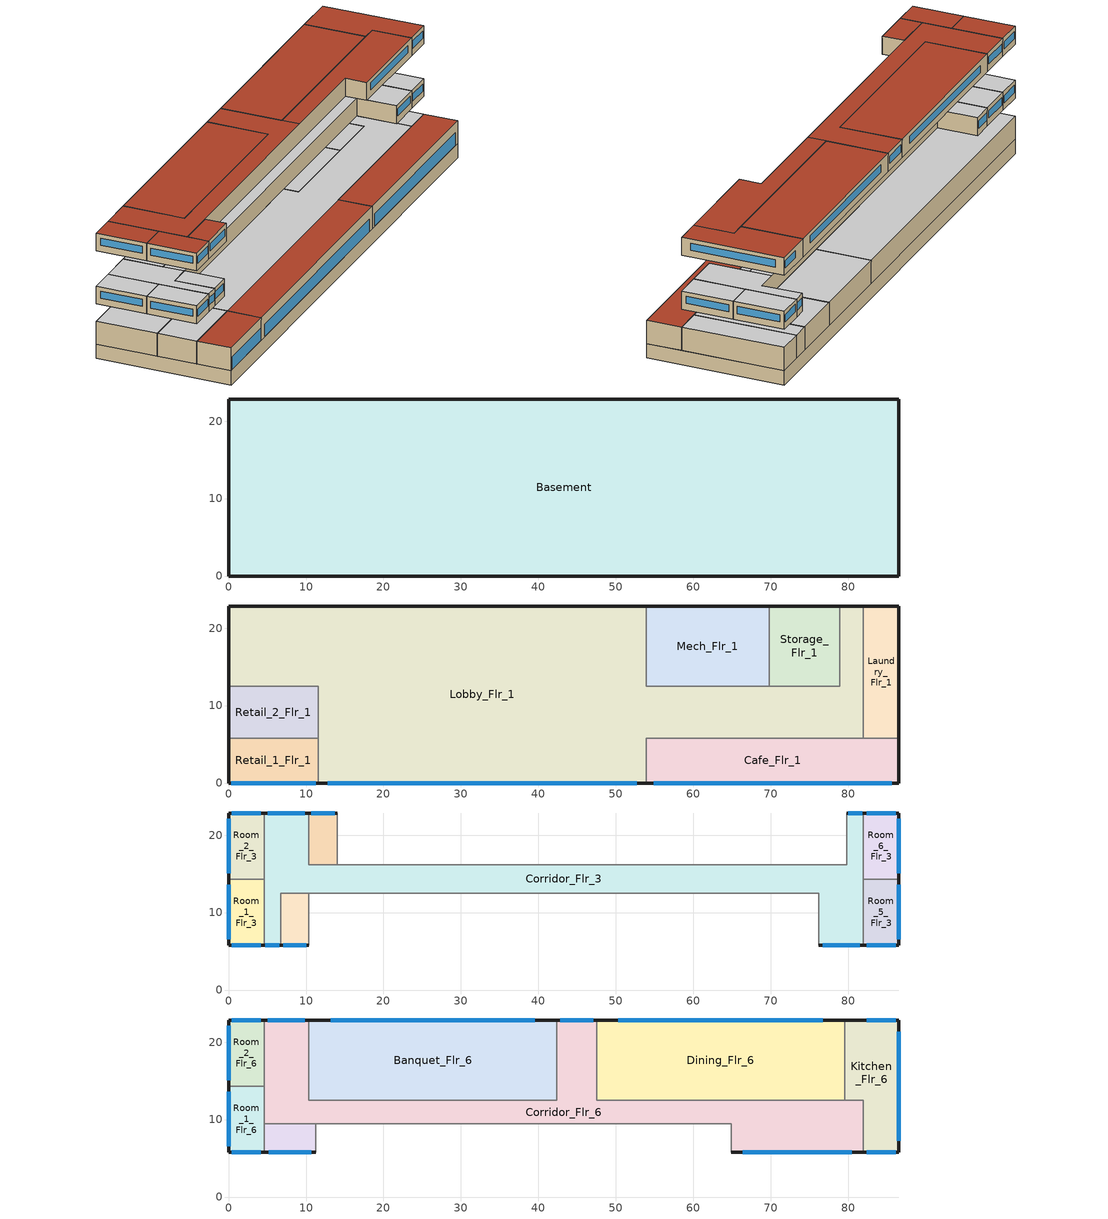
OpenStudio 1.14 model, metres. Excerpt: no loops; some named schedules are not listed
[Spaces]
Basement
 floor ground (Basement Floor construction): 86.56,22.86 86.56,0 0,0 0,22.86 z-2.44
 wall ground (Basement Wall construction): 0,22.86 0,0 86.56,0 86.56,22.86 0,22.86 z-2.44:0
Lobby_Flr_1
 floor to Basement: 53.95,22.86 53.95,0 11.58,0 11.58,12.5 0,12.5 0,22.86 z0; 81.99,22.86 81.99,5.79 53.95,5.79 53.95,12.5 78.94,12.5 78.94,22.86 z0
 wall outside: 53.95,22.86 0,22.86 0,12.5 / 11.58,0 53.95,0 / 81.99,22.86 78.94,22.86 z0:3.96
 wall to Retail_1_Flr_1: 11.58,5.79 11.58,0 z0:3.96
 wall to Laundry_Flr_1: 81.99,5.79 81.99,22.86 z0:3.96
 wall to Storage_Flr_1: 78.94,22.86 78.94,12.5 69.8,12.5 z0:3.96
 wall to Cafe_Flr_1: 53.95,0 53.95,5.79 81.99,5.79 z0:3.96
 wall to Retail_2_Flr_1: 0,12.5 11.58,12.5 11.58,5.79 z0:3.96
 wall to Mech_Flr_1: 69.8,12.5 53.95,12.5 53.95,22.86 z0:3.96
 window: 12.79,0 52.74,0 z0.15:2.29
 ceiling adiabatic (Floor Adiabatic construction): 81.99,5.79 81.99,22.86 78.94,22.86 78.94,12.5 53.95,12.5 53.95,22.86 0,22.86 0,12.5 11.58,12.5 11.58,5.79 z3.96
 roof outside: 53.95,0 53.95,5.79 11.58,5.79 11.58,0 z3.96
Retail_1_Flr_1
 floor to Basement: 11.58,5.79 11.58,0 0,0 0,5.79 z0
 wall outside: 0,5.79 0,0 11.58,0 z0:3.96
 wall to Retail_2_Flr_1: 11.58,5.79 0,5.79 z0:3.96
 window: 0.33,0 11.25,0 z0.15:2.29
 roof outside: 11.58,0 11.58,5.79 0,5.79 0,0 z3.96
Retail_2_Flr_1
 floor to Basement: 11.58,12.5 11.58,5.79 0,5.79 0,12.5 z0
 wall outside: 0,12.5 0,5.79 z0:3.96
 ceiling adiabatic (Floor Adiabatic construction): 11.58,5.79 11.58,12.5 0,12.5 0,5.79 z3.96
Laundry_Flr_1
 floor to Basement: 86.56,22.86 86.56,5.79 81.99,5.79 81.99,22.86 z0
 wall outside: 86.56,5.79 86.56,22.86 81.99,22.86 z0:3.96
 wall to Cafe_Flr_1: 81.99,5.79 86.56,5.79 z0:3.96
 ceiling adiabatic (Floor Adiabatic construction): 86.56,5.79 86.56,22.86 81.99,22.86 81.99,5.79 z3.96
Storage_Flr_1
 floor to Basement: 78.94,22.86 78.94,12.5 69.8,12.5 69.8,22.86 z0
 wall outside: 78.94,22.86 69.8,22.86 z0:3.96
 wall to Mech_Flr_1: 69.8,22.86 69.8,12.5 z0:3.96
 ceiling adiabatic (Floor Adiabatic construction): 78.94,12.5 78.94,22.86 69.8,22.86 69.8,12.5 z3.96
Mech_Flr_1
 floor to Basement: 69.8,22.86 69.8,12.5 53.95,12.5 53.95,22.86 z0
 wall outside: 69.8,22.86 53.95,22.86 z0:3.96
 ceiling adiabatic (Floor Adiabatic construction): 69.8,12.5 69.8,22.86 53.95,22.86 53.95,12.5 z3.96
Cafe_Flr_1
 floor to Basement: 86.56,5.79 86.56,0 53.95,0 53.95,5.79 z0
 wall outside: 53.95,0 86.56,0 86.56,5.79 z0:3.96
 window: 54.88,0 85.63,0 z0.15:2.29
 roof outside: 86.56,0 86.56,5.79 53.95,5.79 53.95,0 z3.96
Room_6_Flr_3
 floor adiabatic (Floor Adiabatic construction): 86.56,22.86 86.56,14.33 81.99,14.33 81.99,22.86 z7.01
 wall outside: 86.56,14.33 86.56,22.86 81.99,22.86 z7.01:10.06
 wall to Corridor_Flr_3: 81.99,22.86 81.99,14.33 z7.01:10.06
 wall to Room_5_Flr_3: 81.99,14.33 86.56,14.33 z7.01:10.06
 window: 86.16,22.86 82.39,22.86 / 86.56,15.07 86.56,22.11 z8.11:9.33
 ceiling adiabatic (Floor Adiabatic construction): 86.56,14.33 86.56,22.86 81.99,22.86 81.99,14.33 z10.06
Room_1_Flr_3
 floor adiabatic (Floor Adiabatic construction): 4.57,14.33 4.57,5.79 0,5.79 0,14.33 z7.01
 wall outside: 0,14.33 0,5.79 4.57,5.79 z7.01:10.06
 wall to Corridor_Flr_3: 4.57,5.79 4.57,14.33 z7.01:10.06
 wall to Room_2_Flr_3: 4.57,14.33 0,14.33 z7.01:10.06
 window: 0,13.58 0,6.54 / 0.4,5.79 4.17,5.79 z8.11:9.33
 ceiling adiabatic (Floor Adiabatic construction): 4.57,5.79 4.57,14.33 0,14.33 0,5.79 z10.06
Corridor_Flr_3
 floor adiabatic (Floor Adiabatic construction): 76.2,16.15 76.2,12.5 10.36,12.5 10.36,16.15 z7.01; 81.99,22.86 81.99,5.79 76.2,5.79 76.2,16.15 79.86,16.15 79.86,22.86 z7.01; 10.36,22.86 10.36,12.5 6.71,12.5 6.71,5.79 4.57,5.79 4.57,22.86 z7.01
 wall outside: 81.99,22.86 79.86,22.86 / 4.57,5.79 6.71,5.79 / 10.36,22.86 4.57,22.86 / 76.2,5.79 81.99,5.79 z7.01:10.06
 wall adiabatic (Wall Adiabatic construction): 79.86,22.86 79.86,16.15 10.36,16.15 10.36,22.86 / 6.71,5.79 6.71,12.5 76.2,12.5 76.2,5.79 z7.01:10.06
 wall to Room_2_Flr_3: 4.57,22.86 4.57,14.33 z7.01:10.06
 wall to Room_5_Flr_3: 81.99,5.79 81.99,14.33 z7.01:10.06
 window: 81.81,22.86 80.04,22.86 / 9.86,22.86 5.08,22.86 / 76.71,5.79 81.48,5.79 / 4.76,5.79 6.52,5.79 z8.11:9.33
 ceiling adiabatic (Floor Adiabatic construction): 81.99,5.79 81.99,22.86 79.86,22.86 79.86,16.15 76.2,16.15 76.2,5.79 z10.06; 6.71,5.79 6.71,12.5 10.36,12.5 10.36,22.86 4.57,22.86 4.57,5.79 z10.06; 76.2,12.5 76.2,16.15 10.36,16.15 10.36,12.5 z10.06
Room_2_Flr_3
 floor adiabatic (Floor Adiabatic construction): 4.57,22.86 4.57,14.33 0,14.33 0,22.86 z7.01
 wall outside: 4.57,22.86 0,22.86 0,14.33 z7.01:10.06
 window: 0,22.11 0,15.07 / 4.17,22.86 0.4,22.86 z8.11:9.33
 ceiling adiabatic (Floor Adiabatic construction): 4.57,14.33 4.57,22.86 0,22.86 0,14.33 z10.06
Room_4_Mult19_Flr_3
 floor adiabatic (Floor Adiabatic construction): 14.02,22.86 14.02,16.15 10.36,16.15 10.36,22.86 z7.01
 wall outside: 14.02,22.86 10.36,22.86 z7.01:10.06
 wall adiabatic (Wall Adiabatic construction): 10.36,22.86 10.36,16.15 14.02,16.15 14.02,22.86 z7.01:10.06
 window: 13.7,22.86 10.68,22.86 z8.11:9.33
 ceiling adiabatic (Floor Adiabatic construction): 14.02,16.15 14.02,22.86 10.36,22.86 10.36,16.15 z10.06
Room_5_Flr_3
 floor adiabatic (Floor Adiabatic construction): 86.56,14.33 86.56,5.79 81.99,5.79 81.99,14.33 z7.01
 wall outside: 81.99,5.79 86.56,5.79 86.56,14.33 z7.01:10.06
 window: 86.56,6.54 86.56,13.58 / 82.39,5.79 86.16,5.79 z8.11:9.33
 ceiling adiabatic (Floor Adiabatic construction): 86.56,5.79 86.56,14.33 81.99,14.33 81.99,5.79 z10.06
Room_3_Mult19_Flr_3
 floor adiabatic (Floor Adiabatic construction): 10.36,12.5 10.36,5.79 6.71,5.79 6.71,12.5 z7.01
 wall outside: 6.71,5.79 10.36,5.79 z7.01:10.06
 wall adiabatic (Wall Adiabatic construction): 10.36,5.79 10.36,12.5 6.71,12.5 6.71,5.79 z7.01:10.06
 window: 7.03,5.79 10.04,5.79 z8.11:9.33
 ceiling adiabatic (Floor Adiabatic construction): 10.36,5.79 10.36,12.5 6.71,12.5 6.71,5.79 z10.06
Room_2_Flr_6
 floor adiabatic (Floor Adiabatic construction): 4.57,22.86 4.57,14.33 0,14.33 0,22.86 z16.15
 wall outside: 4.57,22.86 0,22.86 0,14.33 z16.15:19.2
 wall to Room_1_Flr_6: 0,14.33 4.57,14.33 z16.15:19.2
 wall adiabatic (Wall Adiabatic construction): 4.57,14.33 4.57,22.86 z16.15:19.2
 window: 0,22.11 0,15.07 / 4.17,22.86 0.4,22.86 z17.26:18.48
 roof outside: 4.57,14.33 4.57,22.86 0,22.86 0,14.33 z19.2
Banquet_Flr_6
 floor adiabatic (Floor Adiabatic construction): 42.37,22.86 42.37,12.5 10.36,12.5 10.36,22.86 z16.15
 wall outside: 42.37,22.86 10.36,22.86 z16.15:19.2
 wall to Corridor_Flr_6: 10.36,22.86 10.36,12.5 42.37,12.5 42.37,22.86 z16.15:19.2
 window: 39.57,22.86 13.16,22.86 z17.26:18.48
 roof outside: 42.37,12.5 42.37,22.86 10.36,22.86 10.36,12.5 z19.2
Corridor_Flr_6
 floor adiabatic (Floor Adiabatic construction): 47.55,22.86 47.55,12.5 81.99,12.5 81.99,5.79 64.92,5.79 64.92,9.45 4.57,9.45 4.57,22.86 10.36,22.86 10.36,12.5 42.37,12.5 42.37,22.86 z16.15
 wall outside: 64.92,5.79 81.99,5.79 / 47.55,22.86 42.37,22.86 / 10.36,22.86 4.57,22.86 z16.15:19.2
 wall adiabatic (Wall Adiabatic construction): 4.57,22.86 4.57,9.45 64.92,9.45 64.92,5.79 / 81.99,12.5 47.55,12.5 z16.15:19.2
 wall to Kitchen_Flr_6: 81.99,5.79 81.99,12.5 z16.15:19.2
 wall to Dining_Flr_6: 47.55,12.5 47.55,22.86 z16.15:19.2
 window: 66.42,5.79 80.5,5.79 / 47.09,22.86 42.82,22.86 / 9.86,22.86 5.08,22.86 z17.26:18.48
 roof outside: 81.99,5.79 81.99,12.5 47.55,12.5 47.55,9.45 64.92,9.45 64.92,5.79 z19.2; 47.55,9.45 47.55,22.86 42.37,22.86 42.37,12.5 10.36,12.5 10.36,22.86 4.57,22.86 4.57,9.45 z19.2
Room_3_Mult9_Flr_6
 floor adiabatic (Floor Adiabatic construction): 11.28,9.45 11.28,5.79 4.57,5.79 4.57,9.45 z16.15
 wall outside: 4.57,5.79 11.28,5.79 z16.15:19.2
 wall adiabatic (Wall Adiabatic construction): 11.28,5.79 11.28,9.45 4.57,9.45 4.57,5.79 z16.15:19.2
 window: 5.16,5.79 10.69,5.79 z17.26:18.48
 roof outside: 11.28,5.79 11.28,9.45 4.57,9.45 4.57,5.79 z19.2
Dining_Flr_6
 floor adiabatic (Floor Adiabatic construction): 79.55,22.86 79.55,12.5 47.55,12.5 47.55,22.86 z16.15
 wall outside: 79.55,22.86 47.55,22.86 z16.15:19.2
 wall adiabatic (Wall Adiabatic construction): 47.55,12.5 79.55,12.5 z16.15:19.2
 wall to Kitchen_Flr_6: 79.55,12.5 79.55,22.86 z16.15:19.2
 window: 76.75,22.86 50.35,22.86 z17.26:18.48
 roof outside: 79.55,12.5 79.55,22.86 47.55,22.86 47.55,12.5 z19.2
Room_1_Flr_6
 floor adiabatic (Floor Adiabatic construction): 4.57,14.33 4.57,5.79 0,5.79 0,14.33 z16.15
 wall outside: 0,14.33 0,5.79 4.57,5.79 z16.15:19.2
 wall adiabatic (Wall Adiabatic construction): 4.57,5.79 4.57,14.33 z16.15:19.2
 window: 0,13.58 0,6.54 / 0.4,5.79 4.17,5.79 z17.26:18.48
 roof outside: 4.57,5.79 4.57,14.33 0,14.33 0,5.79 z19.2
Kitchen_Flr_6
 floor adiabatic (Floor Adiabatic construction): 86.56,22.86 86.56,5.79 81.99,5.79 81.99,12.5 79.55,12.5 79.55,22.86 z16.15
 wall outside: 81.99,5.79 86.56,5.79 86.56,22.86 79.55,22.86 z16.15:19.2
 wall adiabatic (Wall Adiabatic construction): 79.55,12.5 81.99,12.5 z16.15:19.2
 window: 86.56,7.29 86.56,21.37 / 82.39,5.79 86.16,5.79 / 86.16,22.86 82.39,22.86 z17.26:18.48
 roof outside: 86.56,5.79 86.56,22.86 79.55,22.86 79.55,12.5 81.99,12.5 81.99,5.79 z19.2
[Site]
Phoenix Sky Harbor Intl Ap_AZ_USA: Latitude {deg}=33.45; Longitude {deg}=-111.98; Time Zone {hr}=-7; Elevation {m}=337; Terrain=City
[Building]
90.1-2013-LargeHotel-ASHRAE 169-2B created: 2018-06-08 16:36:42 -0700: North Axis {deg}=0; Default Construction Set=90.1-2013 - LrgHotel - ASHRAE 169-2B; Standards Building Type=LargeHotel
[Site:GroundTemperature:BuildingSurface]
20.87, 20.86, 20.9, 20.95, 21, 23.27, 23.61, 23.68, 23.69, 21.39, 21.08, 20.94
[Site:WaterMainsTemperature]
Calculation Method=Correlation; Annual Average Outdoor Air Temperature {C}=23.775; Maximum Difference In Monthly Average Outdoor Air Temperatures {deltaC}=23.9
[SizingPeriod:DesignDay] Barometric Pressure {Pa}=97342; Sky Clearness=0; Rain Indicator=0; Snow Indicator=0; Day of Month=21; Daylight Saving Time Indicator=0; Humidity Indicating Type=Wetbulb; Dry-Bulb Temperature Range Modifier Type=DefaultMultipliers
Name | Maximum Dry-Bulb Temperature {C} | Daily Dry-Bulb Temperature Range {deltaC} | Humidity Indicating Conditions at Maximum Dry-Bulb | Wind Speed {m/s} | Wind Direction {deg} | Month | Day Type | Solar Model Indicator | ASHRAE Taub | ASHRAE Taud
Phoenix Sky Harbor Intl Ap Ann Htg 99.6% Condns DB | 3.7 | 0 | 3.7 | 1.7 | 100 | 12 | WinterDesignDay | ASHRAEClearSky
Phoenix Sky Harbor Intl Ap Ann Clg .4% Condns DB=>MWB | 43.4 | 12 | 21.1 | 4.1 | 260 | 7 | SummerDesignDay | ASHRAETau | 0.588 | 1.653
[ClimateZones]
Climate Zone Value 1=2B
[Material:NoMass] Thermal Absorptance=0.9; Solar Absorptance=0.7
Name | Roughness | Thermal Resistance {m2-K/W} | Visible Absorptance
CP02 CARPET PAD | VeryRough | 0.21648 | 0.8
Nonres_Floor_Insulation | MediumSmooth | 2.88292 | 0.7
Typical Insulation R-6.78 | Smooth | 1.19347 | 0.7
Typical Carpet Pad | Smooth | 0.21648 | 0.8
Typical Insulation R-4.23 | Smooth | 0.745657 | 0.7
Typical Insulation R-24.52; Typical Insulation R-24.52 1 | Smooth | 4.31889 | 0.7
Typical Insulation R-0.58; Typical Insulation R-0.58 1 | Smooth | 0.101875 | 0.7
Typical Insulation R-1.15; Typical Insulation R-1.15 1 | Smooth | 0.202527 | 0.7
Typical Insulation R-8.93 | Smooth | 1.57183 | 0.7
Typical Insulation R-5.74 | Smooth | 1.01115 | 0.7
[Material]
Name | Roughness | Thickness {m} | Conductivity {W/m-K} | Density {kg/m3} | Specific Heat {J/kg-K} | Thermal Absorptance | Solar Absorptance | Visible Absorptance
100mm Normalweight concrete floor | MediumSmooth | 0.1016 | 2.31 | 2322 | 832
G01 13mm gypsum board | Smooth | 0.0127 | 0.16 | 800 | 1090 | 0.9 | 0.7 | 0.5
M10 200mm concrete block basement wall | MediumRough | 0.2032 | 1.326 | 1842 | 912
4 in. Normalweight Concrete Floor | MediumRough | 0.1016 | 2.31 | 2322 | 832 | 0.9 | 0.7 | 0.7
1IN Stucco | Smooth | 0.0253 | 0.6918 | 1858 | 837 | 0.9 | 0.7 | 0.92
8IN CONCRETE HW RefBldg | Rough | 0.2032 | 1.311 | 2240 | 836.8 | 0.9 | 0.7 | 0.7
1/2IN Gypsum | Smooth | 0.0127 | 0.16 | 784.9 | 830 | 0.9 | 0.4 | 0.4
Roof Membrane - Highly Reflective | VeryRough | 0.0095 | 0.16 | 1121.29 | 1460 | 0.75 | 0.45 | 0.7
Metal Roof Surface; F08 Metal surface | Smooth | 0.0008 | 45.28 | 7824 | 500 | 0.9 | 0.7 | 0.7
8 in. Normalweight Concrete Floor | MediumRough | 0.2032 | 2.31 | 2322 | 832 | 0.9 | 0.7 | 0.7
8 in. Concrete Block Basement Wall | MediumRough | 0.2032 | 1.326 | 1842 | 912 | 0.9 | 0.7 | 0.7
G05 25mm wood | MediumSmooth | 0.0254 | 0.15 | 608 | 1630 | 0.9 | 0.5 | 0.5
Std Wood 6inch | MediumSmooth | 0.15 | 0.12 | 540 | 1210 | 0.9 | 0.7 | 0.7
[Construction]
Floor Adiabatic construction; LargeHotel Interior Ceiling: CP02 CARPET PAD, 100mm Normalweight concrete floor, Nonres_Floor_Insulation
Wall Adiabatic construction; LargeHotel Interior Wall: G01 13mm gypsum board, G01 13mm gypsum board
Basement Wall construction: M10 200mm concrete block basement wall
Basement Floor construction: M10 200mm concrete block basement wall, CP02 CARPET PAD
Typical Insulated Exterior Mass Floor R-9.35: Typical Insulation R-6.78, 4 in. Normalweight Concrete Floor, Typical Carpet Pad
Typical Insulated Exterior Mass Wall R-6.62: 1IN Stucco, 8IN CONCRETE HW RefBldg, Typical Insulation R-4.23, 1/2IN Gypsum
Typical IEAD Roof - Highly Reflective R-25.64: Roof Membrane - Highly Reflective, Typical Insulation R-24.52, Metal Roof Surface
LargeHotel Interior Floor: Nonres_Floor_Insulation, 100mm Normalweight concrete floor, CP02 CARPET PAD
Typical Insulated Carpeted 8in Slab Floor: 8 in. Normalweight Concrete Floor, Typical Carpet Pad
Typical Insulated Basement Mass Wall: 8 in. Concrete Block Basement Wall
U 0.60 SHGC 0.25 Dbl 2.5mm air: Glass_2175_LayerAvg, Gap_1_W_0_0025, Glass_2022F_LayerAvg
Typical Insulated Metal Door R-1.43: F08 Metal surface, Typical Insulation R-0.58
Typical Overhead Door R-2.0: Typical Insulation R-1.15
Window_U_0.65_SHGC_0.35_Skylight_Frame_Width_2.339_in: Glass_2052_LayerAvg, Gap_1_W_0_0024, Glass_2027F_LayerAvg
Typical Interior Window: Clear 3mm
Typical Interior Door; Typical Interior Partition: G05 25mm wood
Typical Insulated Exterior Mass Floor R-11.49: Typical Insulation R-8.93, 4 in. Normalweight Concrete Floor, Typical Carpet Pad
Typical Insulated Exterior Mass Wall R-8.13: 1IN Stucco, 8IN CONCRETE HW RefBldg, Typical Insulation R-5.74, 1/2IN Gypsum
Typical IEAD Roof - Highly Reflective R-25.64 1: Roof Membrane - Highly Reflective, Typical Insulation R-24.52 1, Metal Roof Surface
Typical Insulated Metal Door R-1.43 1: F08 Metal surface, Typical Insulation R-0.58 1
Typical Overhead Door R-2.0 1: Typical Insulation R-1.15 1
InteriorFurnishings: Std Wood 6inch
[DefaultConstructionSet] Interior Partition Construction=Typical Interior Partition
Name | Default Exterior Surface Constructions | Default Interior Surface Constructions | Default Ground Contact Surface Constructions | Default Exterior SubSurface Constructions | Default Interior SubSurface Constructions
90.1-2013 - LrgHotel - ASHRAE 169-2B | Default Surface Constructions 1 | Default Surface Constructions 2 | Default Surface Constructions 3 | Default Sub Surface Constructions 1 | Default Sub Surface Constructions 2
90.1-2013 - LrgHotel - GuestRoom - ASHRAE 169-2B | Default Surface Constructions 4 | Default Surface Constructions 5 | Default Surface Constructions 6 | Default Sub Surface Constructions 3 | Default Sub Surface Constructions 4
[DefaultSurfaceConstructions]
Name | Floor Construction | Wall Construction | Roof Ceiling Construction
Default Surface Constructions 1 | Typical Insulated Exterior Mass Floor R-9.35 | Typical Insulated Exterior Mass Wall R-6.62 | Typical IEAD Roof - Highly Reflective R-25.64
Default Surface Constructions 2; Default Surface Constructions 5 | LargeHotel Interior Floor | LargeHotel Interior Wall | LargeHotel Interior Ceiling
Default Surface Constructions 3; Default Surface Constructions 6 | Typical Insulated Carpeted 8in Slab Floor | Typical Insulated Basement Mass Wall
Default Surface Constructions 4 | Typical Insulated Exterior Mass Floor R-11.49 | Typical Insulated Exterior Mass Wall R-8.13 | Typical IEAD Roof - Highly Reflective R-25.64 1
[DefaultSubSurfaceConstructions]
Name | Fixed Window Construction | Operable Window Construction | Door Construction | Overhead Door Construction | Skylight Construction | Tubular Daylight Dome Construction | Tubular Daylight Diffuser Construction
Default Sub Surface Constructions 1 | U 0.60 SHGC 0.25 Dbl 2.5mm air | U 0.60 SHGC 0.25 Dbl 2.5mm air | Typical Insulated Metal Door R-1.43 | Typical Overhead Door R-2.0 | Window_U_0.65_SHGC_0.35_Skylight_Frame_Width_2.339_in | Typical Interior Window | Typical Interior Window
Default Sub Surface Constructions 2; Default Sub Surface Constructions 4 | Typical Interior Window | Typical Interior Window | Typical Interior Door
Default Sub Surface Constructions 3 | U 0.60 SHGC 0.25 Dbl 2.5mm air | U 0.60 SHGC 0.25 Dbl 2.5mm air | Typical Insulated Metal Door R-1.43 1 | Typical Overhead Door R-2.0 1 | Window_U_0.65_SHGC_0.35_Skylight_Frame_Width_2.339_in | Typical Interior Window | Typical Interior Window
[WindowMaterial:Glazing] Optical Data Type=SpectralAverage; Infrared Transmittance at Normal Incidence=0; Back Side Infrared Hemispherical Emissivity=0.84; Dirt Correction Factor for Solar and Visible Transmittance=1; Solar Diffusing=No
Name | Thickness {m} | Solar Transmittance at Normal Incidence | Front Side Solar Reflectance at Normal Incidence | Back Side Solar Reflectance at Normal Incidence | Visible Transmittance at Normal Incidence | Front Side Visible Reflectance at Normal Incidence | Back Side Visible Reflectance at Normal Incidence | Front Side Infrared Hemispherical Emissivity | Conductivity {W/m-K}
Glass_2175_LayerAvg | 0.0086 | 0.167758 | 0.217606 | 0.437978 | 0.416044 | 0.078729 | 0.10654 | 0.84 | 1
Glass_2022F_LayerAvg | 0.0039 | 0.355897 | 0.394095 | 0.265645 | 0.677694 | 0.042734 | 0.05547 | 0.046 | 1
Glass_2052_LayerAvg | 0.00837 | 0.507767 | 0.054228 | 0.0544931 | 0.586833 | 0.05805 | 0.058397 | 0.84 | 1
Glass_2027F_LayerAvg | 0.004 | 0.369744 | 0.470069 | 0.340935 | 0.765222 | 0.0546 | 0.073741 | 0.03675 | 1
Clear 3mm | 0.003 | 0.837 | 0.075 | 0.075 | 0.898 | 0.081 | 0.081 | 0.84 | 0.9
[WindowMaterial:Gas] Gas Type=Air
Name | Thickness {m}
Gap_1_W_0_0025 | 0.0025
Gap_1_W_0_0024 | 0.0024
[Space] Part of Total Floor Area=Yes
Name | Space Type | Building Story | Thermal Zone
Room_2_Flr_6 | LargeHotel GuestRoom3 | Building Story 4 | Room_2_Flr_6 ZN
Corridor_Flr_3 | LargeHotel Corridor2 | Building Story 3 | Corridor_Flr_3 ZN
Banquet_Flr_6 | LargeHotel Banquet | Building Story 4 | Banquet_Flr_6 ZN
Laundry_Flr_1 | LargeHotel Laundry | Building Story 2 | Laundry_Flr_1 ZN
Lobby_Flr_1 | LargeHotel Lobby | Building Story 2 | Lobby_Flr_1 ZN
Kitchen_Flr_6 | LargeHotel Kitchen | Building Story 4 | Kitchen_Flr_6 ZN
Retail_1_Flr_1 | LargeHotel Retail | Building Story 2 | Retail_1_Flr_1 ZN
Room_1_Flr_3 | LargeHotel GuestRoom | Building Story 3 | Room_1_Flr_3 ZN
Basement | LargeHotel Basement | Building Story 1 | Basement ZN
Corridor_Flr_6 | LargeHotel Corridor | Building Story 4 | Corridor_Flr_6 ZN
Room_6_Flr_3 | LargeHotel GuestRoom | Building Story 3 | Room_6_Flr_3 ZN
Room_5_Flr_3 | LargeHotel GuestRoom | Building Story 3 | Room_5_Flr_3 ZN
Room_4_Mult19_Flr_3 | LargeHotel GuestRoom2 | Building Story 3 | Room_4_Mult19_Flr_3 ZN
Room_3_Mult9_Flr_6 | LargeHotel GuestRoom4 | Building Story 4 | Room_3_Mult9_Flr_6 ZN
Dining_Flr_6 | LargeHotel Banquet | Building Story 4 | Dining_Flr_6 ZN
Cafe_Flr_1 | LargeHotel Cafe | Building Story 2 | Cafe_Flr_1 ZN
Mech_Flr_1 | LargeHotel Mechanical | Building Story 2 | Mech_Flr_1 ZN
Retail_2_Flr_1 | LargeHotel Retail2 | Building Story 2 | Retail_2_Flr_1 ZN
Storage_Flr_1 | LargeHotel Storage | Building Story 2 | Storage_Flr_1 ZN
Room_1_Flr_6 | LargeHotel GuestRoom3 | Building Story 4 | Room_1_Flr_6 ZN
Room_2_Flr_3 | LargeHotel GuestRoom | Building Story 3 | Room_2_Flr_3 ZN
Room_3_Mult19_Flr_3 | LargeHotel GuestRoom2 | Building Story 3 | Room_3_Mult19_Flr_3 ZN
[SpaceType] Standards Building Type=LargeHotel
Name | Default Schedule Set | Design Specification Outdoor Air Object | Standards Space Type | Default Construction Set
LargeHotel Banquet | LargeHotel Banquet Schedule Set | LargeHotel Banquet Ventilation | Banquet
LargeHotel Basement | LargeHotel Basement Schedule Set | LargeHotel Basement Ventilation | Basement
LargeHotel Cafe | LargeHotel Cafe Schedule Set | LargeHotel Cafe Ventilation | Cafe
LargeHotel Corridor | LargeHotel Corridor Schedule Set | LargeHotel Corridor Ventilation | Corridor
LargeHotel Corridor2 | LargeHotel Corridor2 Schedule Set | LargeHotel Corridor2 Ventilation | Corridor2
LargeHotel GuestRoom | LargeHotel GuestRoom Schedule Set | LargeHotel GuestRoom Ventilation | GuestRoom | 90.1-2013 - LrgHotel - GuestRoom - ASHRAE 169-2B
LargeHotel GuestRoom2 | LargeHotel GuestRoom2 Schedule Set | LargeHotel GuestRoom2 Ventilation | GuestRoom2
LargeHotel GuestRoom3 | LargeHotel GuestRoom3 Schedule Set | LargeHotel GuestRoom3 Ventilation | GuestRoom3
LargeHotel GuestRoom4 | LargeHotel GuestRoom4 Schedule Set | LargeHotel GuestRoom4 Ventilation | GuestRoom4
LargeHotel Kitchen | LargeHotel Kitchen Schedule Set | LargeHotel Kitchen Ventilation | Kitchen
LargeHotel Laundry | LargeHotel Laundry Schedule Set | LargeHotel Laundry Ventilation | Laundry
LargeHotel Lobby | LargeHotel Lobby Schedule Set | LargeHotel Lobby Ventilation | Lobby
LargeHotel Mechanical | LargeHotel Mechanical Schedule Set | LargeHotel Mechanical Ventilation | Mechanical
LargeHotel Retail | LargeHotel Retail Schedule Set | LargeHotel Retail Ventilation | Retail
LargeHotel Retail2 | LargeHotel Retail2 Schedule Set | LargeHotel Retail2 Ventilation | Retail2
LargeHotel Storage | LargeHotel Storage Schedule Set | LargeHotel Storage Ventilation | Storage
[People:Definition] Number of People Calculation Method=People/Area; Fraction Radiant=0.3
Name | People per Space Floor Area {person/m2}
LargeHotel Banquet People Definition; LargeHotel Cafe People Definition | 0.753474
LargeHotel Basement People Definition | 0.0538196
LargeHotel GuestRoom People Definition; LargeHotel GuestRoom3 People Definition | 0.0384272
LargeHotel GuestRoom2 People Definition; LargeHotel GuestRoom4 People Definition | 0.061139
LargeHotel Kitchen People Definition | 0.215278
LargeHotel Laundry People Definition | 0.107639
LargeHotel Lobby People Definition | 0.322917
LargeHotel Retail People Definition; LargeHotel Retail2 People Definition | 0.161459
[People] Work Efficiency Schedule=Work Efficiency Schedule; Clothing Insulation Schedule=Clothing Schedule; Air Velocity Schedule=Air Velocity Schedule
Name | People Definition | Space or SpaceType
LargeHotel Banquet People | LargeHotel Banquet People Definition | LargeHotel Banquet
LargeHotel Basement People | LargeHotel Basement People Definition | LargeHotel Basement
LargeHotel Cafe People | LargeHotel Cafe People Definition | LargeHotel Cafe
LargeHotel GuestRoom People | LargeHotel GuestRoom People Definition | LargeHotel GuestRoom
LargeHotel GuestRoom2 People | LargeHotel GuestRoom2 People Definition | LargeHotel GuestRoom2
LargeHotel GuestRoom3 People | LargeHotel GuestRoom3 People Definition | LargeHotel GuestRoom3
LargeHotel GuestRoom4 People | LargeHotel GuestRoom4 People Definition | LargeHotel GuestRoom4
LargeHotel Kitchen People | LargeHotel Kitchen People Definition | LargeHotel Kitchen
LargeHotel Laundry People | LargeHotel Laundry People Definition | LargeHotel Laundry
LargeHotel Lobby People | LargeHotel Lobby People Definition | LargeHotel Lobby
LargeHotel Retail People | LargeHotel Retail People Definition | LargeHotel Retail
LargeHotel Retail2 People | LargeHotel Retail2 People Definition | LargeHotel Retail2
[Lights:Definition] Design Level Calculation Method=Watts/Area; Fraction Radiant=0.7; Fraction Visible=0.2
Name | Watts per Space Floor Area {W/m2}
LargeHotel Banquet Lights Definition; LargeHotel Cafe Lights Definition | 9.57988
LargeHotel Basement Lights Definition | 8.82641
LargeHotel Corridor Lights Definition; LargeHotel Corridor2 Lights Definition | 7.10418
LargeHotel GuestRoom Lights Definition; LargeHotel GuestRoom2 Lights Definition; LargeHotel GuestRoom3 Lights Definition; LargeHotel GuestRoom4 Lights Definition | 9.79516
LargeHotel Kitchen Lights Definition | 13.0243
LargeHotel Laundry Lights Definition | 6.45835
LargeHotel Lobby Lights Definition | 11.4097
LargeHotel Mechanical Lights Definition | 10.2257
LargeHotel Retail Lights Definition; LargeHotel Retail2 Lights Definition | 15.0695
LargeHotel Storage Lights Definition | 6.78126
[Lights] Fraction Replaceable=1
Name | Lights Definition | Space or SpaceType
LargeHotel Banquet Lights | LargeHotel Banquet Lights Definition | LargeHotel Banquet
LargeHotel Basement Lights | LargeHotel Basement Lights Definition | LargeHotel Basement
LargeHotel Cafe Lights | LargeHotel Cafe Lights Definition | LargeHotel Cafe
LargeHotel Corridor Lights | LargeHotel Corridor Lights Definition | LargeHotel Corridor
LargeHotel Corridor2 Lights | LargeHotel Corridor2 Lights Definition | LargeHotel Corridor2
LargeHotel GuestRoom Lights | LargeHotel GuestRoom Lights Definition | LargeHotel GuestRoom
LargeHotel GuestRoom2 Lights | LargeHotel GuestRoom2 Lights Definition | LargeHotel GuestRoom2
LargeHotel GuestRoom3 Lights | LargeHotel GuestRoom3 Lights Definition | LargeHotel GuestRoom3
LargeHotel GuestRoom4 Lights | LargeHotel GuestRoom4 Lights Definition | LargeHotel GuestRoom4
LargeHotel Kitchen Lights | LargeHotel Kitchen Lights Definition | LargeHotel Kitchen
LargeHotel Laundry Lights | LargeHotel Laundry Lights Definition | LargeHotel Laundry
LargeHotel Lobby Lights | LargeHotel Lobby Lights Definition | LargeHotel Lobby
LargeHotel Mechanical Lights | LargeHotel Mechanical Lights Definition | LargeHotel Mechanical
LargeHotel Retail Lights | LargeHotel Retail Lights Definition | LargeHotel Retail
LargeHotel Retail2 Lights | LargeHotel Retail2 Lights Definition | LargeHotel Retail2
LargeHotel Storage Lights | LargeHotel Storage Lights Definition | LargeHotel Storage
[ElectricEquipment:Definition]
Name | Design Level Calculation Method | Watts per Space Floor Area {W/m2} | Fraction Radiant | Fraction Latent | Fraction Lost | Design Level {W}
LargeHotel Banquet Elec Equip Definition | Watts/Area | 67.8234 | 0.5
LargeHotel Basement Elec Equip Definition; LargeHotel Cafe Elec Equip Definition; LargeHotel Mechanical Elec Equip Definition | Watts/Area | 5.38196 | 0.5
LargeHotel GuestRoom Elec Equip Definition; LargeHotel GuestRoom3 Elec Equip Definition | Watts/Area | 6.74897 | 0.5
LargeHotel GuestRoom2 Elec Equip Definition; LargeHotel GuestRoom4 Elec Equip Definition | Watts/Area | 10.5163 | 0.5
LargeHotel Kitchen Elec Equip Definition | Watts/Area | 508.057 | 0.5 | 0.2 | 0.1
LargeHotel Laundry Elec Equip Definition | Watts/Area | 61.6772 | 0.5
LargeHotel Lobby Elec Equip Definition | Watts/Area | 8.07293 | 0.5
LargeHotel Retail Elec Equip Definition; LargeHotel Retail2 Elec Equip Definition | Watts/Area | 10.7639 | 0.5
LargeHotel Storage Elec Equip Definition | Watts/Area | 2.69098 | 0.5
Kitchen Electric Equipment Definition1 | EquipmentLevel |  | 0.25 | 0 | 0 | 457.7
Kitchen Electric Equipment Definition2 | EquipmentLevel |  | 0.25 | 0 | 0 | 285
[ElectricEquipment]
Name | Electric Equipment Definition | Space or SpaceType | Schedule
LargeHotel Banquet Elec Equip | LargeHotel Banquet Elec Equip Definition | LargeHotel Banquet
LargeHotel Basement Elec Equip | LargeHotel Basement Elec Equip Definition | LargeHotel Basement
LargeHotel Cafe Elec Equip | LargeHotel Cafe Elec Equip Definition | LargeHotel Cafe
LargeHotel GuestRoom Elec Equip | LargeHotel GuestRoom Elec Equip Definition | LargeHotel GuestRoom
LargeHotel GuestRoom2 Elec Equip | LargeHotel GuestRoom2 Elec Equip Definition | LargeHotel GuestRoom2
LargeHotel GuestRoom3 Elec Equip | LargeHotel GuestRoom3 Elec Equip Definition | LargeHotel GuestRoom3
LargeHotel GuestRoom4 Elec Equip | LargeHotel GuestRoom4 Elec Equip Definition | LargeHotel GuestRoom4
LargeHotel Kitchen Elec Equip | LargeHotel Kitchen Elec Equip Definition | LargeHotel Kitchen
LargeHotel Laundry Elec Equip | LargeHotel Laundry Elec Equip Definition | LargeHotel Laundry
LargeHotel Lobby Elec Equip | LargeHotel Lobby Elec Equip Definition | LargeHotel Lobby
LargeHotel Mechanical Elec Equip | LargeHotel Mechanical Elec Equip Definition | LargeHotel Mechanical
LargeHotel Retail Elec Equip | LargeHotel Retail Elec Equip Definition | LargeHotel Retail
LargeHotel Retail2 Elec Equip | LargeHotel Retail2 Elec Equip Definition | LargeHotel Retail2
LargeHotel Storage Elec Equip | LargeHotel Storage Elec Equip Definition | LargeHotel Storage
Kitchen_Reach-in-Freezer | Kitchen Electric Equipment Definition1 | LargeHotel Kitchen | HotelLarge ALWAYS_ON
Kitchen_Reach-in-Refrigerator | Kitchen Electric Equipment Definition2 | LargeHotel Kitchen | HotelLarge ALWAYS_ON
[DesignSpecification:OutdoorAir] Outdoor Air Method=Sum; Outdoor Air Flow per Person {m3/s-person}=0; Outdoor Air Flow Rate {m3/s}=0; Outdoor Air Flow Air Changes per Hour {1/hr}=0
Name | Outdoor Air Flow per Floor Area {m3/s-m2}
LargeHotel Banquet Ventilation | 0.0020828
LargeHotel Basement Ventilation | 0.0004318
LargeHotel Cafe Ventilation | 0.0035814
LargeHotel Corridor Ventilation; LargeHotel Corridor2 Ventilation | 0.0003048
LargeHotel GuestRoom Ventilation; LargeHotel GuestRoom3 Ventilation | 0.000395478
LargeHotel GuestRoom2 Ventilation; LargeHotel GuestRoom4 Ventilation | 0.000449072
LargeHotel Kitchen Ventilation | 0.0016764
LargeHotel Laundry Ventilation | 0.0006858
LargeHotel Lobby Ventilation | 0.0014478
LargeHotel Mechanical Ventilation; LargeHotel Storage Ventilation | 0.0006096
LargeHotel Retail Ventilation; LargeHotel Retail2 Ventilation | 0.0011811
[DefaultScheduleSet] People Activity Level Schedule=HotelLarge ACTIVITY_SCH; Infiltration Schedule=HotelLarge INFIL_QUARTER_ON_SCH
Name | Number of People Schedule | Lighting Schedule | Electric Equipment Schedule | Gas Equipment Schedule
LargeHotel Banquet Schedule Set | HotelLarge BLDG_OCC_SCH | HotelLarge BLDG_LIGHT_SCH | HotelLarge Kitchen_Elec_Equip_SCH
LargeHotel Basement Schedule Set | HotelLarge BLDG_OCC_SCH | HotelLarge BLDG_LIGHT_OFFICE_BSMT_SCH_2010 | HotelLarge BASEMENT_EQUIP_SCH_2013
LargeHotel Cafe Schedule Set; LargeHotel Lobby Schedule Set; LargeHotel Mechanical Schedule Set; LargeHotel Retail Schedule Set; LargeHotel Retail2 Schedule Set | HotelLarge BLDG_OCC_SCH | HotelLarge BLDG_LIGHT_SCH | HotelLarge BLDG_EQUIP_SCH
LargeHotel Corridor Schedule Set; LargeHotel Corridor2 Schedule Set | HotelLarge BLDG_OCC_SCH | HotelLarge BLDG_LIGHT_CORRIDOR_SCH_2010 | HotelLarge BLDG_EQUIP_SCH
LargeHotel GuestRoom Schedule Set; LargeHotel GuestRoom2 Schedule Set; LargeHotel GuestRoom3 Schedule Set; LargeHotel GuestRoom4 Schedule Set | HotelLarge GuestRoom_Occ_Sch | HotelLarge BLDG_LIGHT_GUESTROOM_SCH_2010 | HotelLarge GuestRoom_Eqp_Sch_Adva
LargeHotel Kitchen Schedule Set | HotelLarge BLDG_OCC_SCH | HotelLarge BLDG_LIGHT_SCH | HotelLarge Kitchen_Elec_Equip_SCH | HotelLarge Kitchen_Gas_Equip_SCH
LargeHotel Laundry Schedule Set | HotelLarge BLDG_OCC_SCH | HotelLarge BLDG_LIGHT_SCH | HotelLarge BLDG_EQUIP_SCH | HotelLarge BLDG_EQUIP_SCH
LargeHotel Storage Schedule Set | HotelLarge BLDG_OCC_SCH | HotelLarge BLDG_LIGHT_STORAGE_SCH_2010 | HotelLarge BLDG_EQUIP_SCH
[ThermostatSetpoint:DualSetpoint]
Name | Heating Setpoint Temperature Schedule | Cooling Setpoint Temperature Schedule
LargeHotel GuestRoom3 Thermostat 1; LargeHotel GuestRoom4 Thermostat 1; LargeHotel GuestRoom Thermostat 1; LargeHotel GuestRoom Thermostat 2; LargeHotel GuestRoom2 Thermostat 1; LargeHotel GuestRoom3 Thermostat 2; LargeHotel GuestRoom Thermostat 3; LargeHotel GuestRoom2 Thermostat 2; LargeHotel GuestRoom Thermostat 4 | HotelLarge Adva_OccGuestRoom_HtgSP_Sch | HotelLarge Adva_OccGuestRoom_ClgSP_Sch
LargeHotel Mechanical Thermostat 1; LargeHotel Retail Thermostat 1; LargeHotel Corridor2 Thermostat 1; LargeHotel Kitchen Thermostat 1; LargeHotel Retail2 Thermostat 1; LargeHotel Lobby Thermostat 1; LargeHotel Corridor Thermostat 1; LargeHotel Cafe Thermostat 1; LargeHotel Storage Thermostat 1; LargeHotel Laundry Thermostat 1; LargeHotel Banquet Thermostat 1; LargeHotel Banquet Thermostat 2; LargeHotel Basement Thermostat 1 | HotelLarge HTGSETP_SCH | HotelLarge CLGSETP_SCH
[GasEquipment:Definition] Design Level Calculation Method=Watts/Area
Name | Watts per Space Floor Area {W/m2} | Fraction Latent | Fraction Radiant | Fraction Lost
LargeHotel Kitchen Gas Equip Definition | 2419.57 | 0.1 | 0.2 | 0.7
LargeHotel Laundry Gas Equip Definition | 536.28 |  | 0.5
[GasEquipment]
Name | Gas Equipment Definition | Space or SpaceType
LargeHotel Kitchen Gas Equip | LargeHotel Kitchen Gas Equip Definition | LargeHotel Kitchen
LargeHotel Laundry Gas Equip | LargeHotel Laundry Gas Equip Definition | LargeHotel Laundry
[SpaceInfiltration:DesignFlowRate] Schedule=HotelLarge INFIL_QUARTER_ON_SCH; Design Flow Rate Calculation Method=Flow/ExteriorArea; Constant Term Coefficient=0; Temperature Term Coefficient=0; Velocity Term Coefficient=0.224; Velocity Squared Term Coefficient=0
Name | Space or SpaceType | Flow per Exterior Surface Area {m3/s-m2}
Banquet_Flr_6 Infiltration | Banquet_Flr_6 | 0.00012945
Cafe_Flr_1 Infiltration | Cafe_Flr_1 | 0.000254148
Corridor_Flr_3 Infiltration | Corridor_Flr_3 | 0.000569573
Corridor_Flr_6 Infiltration | Corridor_Flr_6 | 9.78354e-05
Dining_Flr_6 Infiltration | Dining_Flr_6 | 0.00012945
Kitchen_Flr_6 Infiltration | Kitchen_Flr_6 | 0.00026092
Laundry_Flr_1 Infiltration | Laundry_Flr_1 | 0.000569573
Lobby_Flr_1 Infiltration | Lobby_Flr_1 | 0.000364107
Mech_Flr_1 Infiltration | Mech_Flr_1 | 0.000569573
Retail_1_Flr_1 Infiltration | Retail_1_Flr_1 | 0.00028849
Retail_2_Flr_1 Infiltration | Retail_2_Flr_1 | 0.000569573
Room_1_Flr_3 Infiltration | Room_1_Flr_3 | 0.000569573
Room_1_Flr_6 Infiltration | Room_1_Flr_6 | 0.000288134
Room_2_Flr_3 Infiltration | Room_2_Flr_3 | 0.000569573
Room_2_Flr_6 Infiltration | Room_2_Flr_6 | 0.000288139
Room_3_Mult19_Flr_3 Infiltration | Room_3_Mult19_Flr_3 | 0.000569573
Room_3_Mult9_Flr_6 Infiltration | Room_3_Mult9_Flr_6 | 0.000258882
Room_4_Mult19_Flr_3 Infiltration | Room_4_Mult19_Flr_3 | 0.000569573
Room_5_Flr_3 Infiltration | Room_5_Flr_3 | 0.000569573
Room_6_Flr_3 Infiltration | Room_6_Flr_3 | 0.000569573
Storage_Flr_1 Infiltration | Storage_Flr_1 | 0.000569573
[InternalMass:Definition]
Internal Mass Definition 1: Construction=InteriorFurnishings; Design Level Calculation Method=SurfaceArea/Area; Surface Area per Space Floor Area=2
[InternalMass] Internal Mass Definition=Internal Mass Definition 1
Name | Space or SpaceType
Basement Mass | Basement
Retail_1_Flr_1 Mass | Retail_1_Flr_1
Retail_2_Flr_1 Mass | Retail_2_Flr_1
Mech_Flr_1 Mass | Mech_Flr_1
Storage_Flr_1 Mass | Storage_Flr_1
Laundry_Flr_1 Mass | Laundry_Flr_1
Cafe_Flr_1 Mass | Cafe_Flr_1
Lobby_Flr_1 Mass | Lobby_Flr_1
Corridor_Flr_3 Mass | Corridor_Flr_3
Banquet_Flr_6 Mass | Banquet_Flr_6
Dining_Flr_6 Mass | Dining_Flr_6
Corridor_Flr_6 Mass | Corridor_Flr_6
Kitchen_Flr_6 Mass; Kitchen_Flr_6 Mass 1; Kitchen_Flr_6 Mass 2 | Kitchen_Flr_6
Room_1_Flr_3 Mass | Room_1_Flr_3
Room_2_Flr_3 Mass | Room_2_Flr_3
Room_3_Mult19_Flr_3 Mass | Room_3_Mult19_Flr_3
Room_4_Mult19_Flr_3 Mass | Room_4_Mult19_Flr_3
Room_5_Flr_3 Mass | Room_5_Flr_3
Room_6_Flr_3 Mass | Room_6_Flr_3
Room_1_Flr_6 Mass | Room_1_Flr_6
Room_2_Flr_6 Mass | Room_2_Flr_6
Room_3_Mult9_Flr_6 Mass | Room_3_Mult9_Flr_6
[ThermalZone] Use Ideal Air Loads=No
Room_1_Flr_6 ZN: Thermostat=LargeHotel GuestRoom3 Thermostat 1
Mech_Flr_1 ZN: Thermostat=LargeHotel Mechanical Thermostat 1
Retail_1_Flr_1 ZN: Thermostat=LargeHotel Retail Thermostat 1
Corridor_Flr_3 ZN: Thermostat=LargeHotel Corridor2 Thermostat 1; Multiplier=4
Room_3_Mult9_Flr_6 ZN: Thermostat=LargeHotel GuestRoom4 Thermostat 1; Multiplier=9
Room_6_Flr_3 ZN: Thermostat=LargeHotel GuestRoom Thermostat 1; Multiplier=4
Kitchen_Flr_6 ZN: Thermostat=LargeHotel Kitchen Thermostat 1
Retail_2_Flr_1 ZN: Thermostat=LargeHotel Retail2 Thermostat 1
Lobby_Flr_1 ZN: Thermostat=LargeHotel Lobby Thermostat 1; Primary Daylighting Control=Lobby_Flr_1 Daylt Sensor 1; Fraction of Zone Controlled by Primary Daylighting Control=0.0737986; Secondary Daylighting Control=Lobby_Flr_1 Daylt Sensor 2; Fraction of Zone Controlled by Secondary Daylighting Control=0.0737986
Room_1_Flr_3 ZN: Thermostat=LargeHotel GuestRoom Thermostat 2; Multiplier=4
Corridor_Flr_6 ZN: Thermostat=LargeHotel Corridor Thermostat 1
Room_4_Mult19_Flr_3 ZN: Thermostat=LargeHotel GuestRoom2 Thermostat 1; Multiplier=76
Room_2_Flr_6 ZN: Thermostat=LargeHotel GuestRoom3 Thermostat 2
Cafe_Flr_1 ZN: Thermostat=LargeHotel Cafe Thermostat 1; Primary Daylighting Control=Cafe_Flr_1 Daylt Sensor 1; Fraction of Zone Controlled by Primary Daylighting Control=0.39475; Secondary Daylighting Control=Cafe_Flr_1 Daylt Sensor 2; Fraction of Zone Controlled by Secondary Daylighting Control=0.39475
Storage_Flr_1 ZN: Thermostat=LargeHotel Storage Thermostat 1
Laundry_Flr_1 ZN: Thermostat=LargeHotel Laundry Thermostat 1
Banquet_Flr_6 ZN: Thermostat=LargeHotel Banquet Thermostat 1; Primary Daylighting Control=Banquet_Flr_6 Daylt Sensor 1; Fraction of Zone Controlled by Primary Daylighting Control=0.202046; Secondary Daylighting Control=Banquet_Flr_6 Daylt Sensor 2; Fraction of Zone Controlled by Secondary Daylighting Control=0.202046
Room_2_Flr_3 ZN: Thermostat=LargeHotel GuestRoom Thermostat 3; Multiplier=4
Dining_Flr_6 ZN: Thermostat=LargeHotel Banquet Thermostat 2; Primary Daylighting Control=Dining_Flr_6 Daylt Sensor 1; Fraction of Zone Controlled by Primary Daylighting Control=0.202046; Secondary Daylighting Control=Dining_Flr_6 Daylt Sensor 2; Fraction of Zone Controlled by Secondary Daylighting Control=0.202046
Room_3_Mult19_Flr_3 ZN: Thermostat=LargeHotel GuestRoom2 Thermostat 2; Multiplier=76
Basement ZN: Thermostat=LargeHotel Basement Thermostat 1
Room_5_Flr_3 ZN: Thermostat=LargeHotel GuestRoom Thermostat 4; Multiplier=4
[Exterior:Lights:Definition]
Name | Design Level {W}
Occ Sensing Exterior Lights Def | 14952
Fuel equipment 1 Def | 122222
Fuel equipment 2 Def | 375.9
[Exterior:Lights]
Name | Exterior Lights Definition | Schedule | Control Option
Occ Sensing Exterior Lights Def | Occ Sensing Exterior Lights Def | Always On | AstronomicalClock
Fuel equipment 1 | Fuel equipment 1 Def | HotelLarge BLDG_ELEVATORS | ScheduleNameOnly
Fuel equipment 2 | Fuel equipment 2 Def | HotelLarge ELEV_LIGHT_FAN_SCH_ADD_DF | ScheduleNameOnly
[BuildingStory]
Name | Nominal Z Coordinate {m}
Building Story 1 | -2.439
Building Story 2 | 0
Building Story 3 | 7.008
Building Story 4 | 16.152
[Daylighting:Control] Illuminance Setpoint {lux}=300; Lighting Control Type=Stepped; Minimum Input Power Fraction for Continuous Dimming Control=0.3; Minimum Light Output Fraction for Continuous Dimming Control=0.2; Number of Stepped Control Steps=3; Probability Lighting will be Reset When Needed in Manual Stepped Control=1; Maximum Allowable Discomfort Glare Index=22
Name | Space | Position X-Coordinate {m} | Position Y-Coordinate {m} | Position Z-Coordinate {m}
Banquet_Flr_6 Daylt Sensor 1 | Banquet_Flr_6 | 26.3655 | 21.32088 | 16.914
Banquet_Flr_6 Daylt Sensor 2 | Banquet_Flr_6 | 26.3655 | 19.75844 | 16.914
Dining_Flr_6 Daylt Sensor 1 | Dining_Flr_6 | 63.5505 | 21.32088 | 16.914
Dining_Flr_6 Daylt Sensor 2 | Dining_Flr_6 | 63.5505 | 19.75844 | 16.914
Cafe_Flr_1 Daylt Sensor 1 | Cafe_Flr_1 | 70.256 | 1.50876 | 0.762
Cafe_Flr_1 Daylt Sensor 2 | Cafe_Flr_1 | 70.256 | 3.04038 | 0.762
Lobby_Flr_1 Daylt Sensor 1 | Lobby_Flr_1 | 32.766 | 1.50876 | 0.762
Lobby_Flr_1 Daylt Sensor 2 | Lobby_Flr_1 | 32.766 | 3.04038 | 0.762
[Schedule:Ruleset]
Name | Default Day Schedule | Summer Design Day Schedule | Winter Design Day Schedule
Clothing Schedule | Clothing Schedule Default Winter Clothes
Air Velocity Schedule | Air Velocity Schedule Default
Work Efficiency Schedule | Work Efficiency Schedule Default
HotelLarge BLDG_OCC_SCH | HotelLarge BLDG_OCC_SCH Default | HotelLarge BLDG_OCC_SCH Summer Design Day | HotelLarge BLDG_OCC_SCH Winter Design Day
HotelLarge ACTIVITY_SCH | HotelLarge ACTIVITY_SCH Default | HotelLarge ACTIVITY_SCH Summer Design Day | HotelLarge ACTIVITY_SCH Winter Design Day
HotelLarge BLDG_LIGHT_SCH | HotelLarge BLDG_LIGHT_SCH Default | HotelLarge BLDG_LIGHT_SCH Summer Design Day | HotelLarge BLDG_LIGHT_SCH Winter Design Day
HotelLarge Kitchen_Elec_Equip_SCH | HotelLarge Kitchen_Elec_Equip_SCH Default | HotelLarge Kitchen_Elec_Equip_SCH Summer Design Day | HotelLarge Kitchen_Elec_Equip_SCH Winter Design Day
HotelLarge INFIL_QUARTER_ON_SCH | HotelLarge INFIL_QUARTER_ON_SCH Default | HotelLarge INFIL_QUARTER_ON_SCH Summer Design Day | HotelLarge INFIL_QUARTER_ON_SCH Winter Design Day
HotelLarge HTGSETP_SCH | HotelLarge HTGSETP_SCH Default | HotelLarge HTGSETP_SCH Summer Design Day | HotelLarge HTGSETP_SCH Winter Design Day
HotelLarge CLGSETP_SCH | HotelLarge CLGSETP_SCH Default | HotelLarge CLGSETP_SCH Summer Design Day | HotelLarge CLGSETP_SCH Winter Design Day
HotelLarge BLDG_LIGHT_OFFICE_BSMT_SCH_2010 | HotelLarge BLDG_LIGHT_OFFICE_BSMT_SCH_2010 Default | HotelLarge BLDG_LIGHT_OFFICE_BSMT_SCH_2010 Summer Design Day | HotelLarge BLDG_LIGHT_OFFICE_BSMT_SCH_2010 Winter Design Day
HotelLarge BASEMENT_EQUIP_SCH_2013 | HotelLarge BASEMENT_EQUIP_SCH_2013 Default | HotelLarge BASEMENT_EQUIP_SCH_2013 Summer Design Day | HotelLarge BASEMENT_EQUIP_SCH_2013 Winter Design Day
HotelLarge BLDG_EQUIP_SCH | HotelLarge BLDG_EQUIP_SCH Default | HotelLarge BLDG_EQUIP_SCH Summer Design Day | HotelLarge BLDG_EQUIP_SCH Winter Design Day
HotelLarge BLDG_LIGHT_CORRIDOR_SCH_2010 | HotelLarge BLDG_LIGHT_CORRIDOR_SCH_2010 Default | HotelLarge BLDG_LIGHT_CORRIDOR_SCH_2010 Summer Design Day | HotelLarge BLDG_LIGHT_CORRIDOR_SCH_2010 Winter Design Day
HotelLarge GuestRoom_Occ_Sch | HotelLarge GuestRoom_Occ_Sch Default | HotelLarge GuestRoom_Occ_Sch Summer Design Day | HotelLarge GuestRoom_Occ_Sch Winter Design Day
HotelLarge BLDG_LIGHT_GUESTROOM_SCH_2010 | HotelLarge BLDG_LIGHT_GUESTROOM_SCH_2010 Default | HotelLarge BLDG_LIGHT_GUESTROOM_SCH_2010 Summer Design Day | HotelLarge BLDG_LIGHT_GUESTROOM_SCH_2010 Winter Design Day
HotelLarge GuestRoom_Eqp_Sch_Adva | HotelLarge GuestRoom_Eqp_Sch_Adva Default | HotelLarge GuestRoom_Eqp_Sch_Adva Summer Design Day | HotelLarge GuestRoom_Eqp_Sch_Adva Winter Design Day
HotelLarge Adva_OccGuestRoom_HtgSP_Sch | HotelLarge Adva_OccGuestRoom_HtgSP_Sch Default | HotelLarge Adva_OccGuestRoom_HtgSP_Sch Summer Design Day | HotelLarge Adva_OccGuestRoom_HtgSP_Sch Winter Design Day
HotelLarge Adva_OccGuestRoom_ClgSP_Sch | HotelLarge Adva_OccGuestRoom_ClgSP_Sch Default | HotelLarge Adva_OccGuestRoom_ClgSP_Sch Summer Design Day | HotelLarge Adva_OccGuestRoom_ClgSP_Sch Winter Design Day
HotelLarge Kitchen_Gas_Equip_SCH | HotelLarge Kitchen_Gas_Equip_SCH Default | HotelLarge Kitchen_Gas_Equip_SCH Summer Design Day | HotelLarge Kitchen_Gas_Equip_SCH Winter Design Day
HotelLarge BLDG_LIGHT_STORAGE_SCH_2010 | HotelLarge BLDG_LIGHT_STORAGE_SCH_2010 Default | HotelLarge BLDG_LIGHT_STORAGE_SCH_2010 Summer Design Day | HotelLarge BLDG_LIGHT_STORAGE_SCH_2010 Winter Design Day
HotelLarge ALWAYS_ON | HotelLarge ALWAYS_ON Default | HotelLarge ALWAYS_ON Summer Design Day | HotelLarge ALWAYS_ON Winter Design Day
Always On | Always On Default
HotelLarge BLDG_ELEVATORS | HotelLarge BLDG_ELEVATORS Default | HotelLarge BLDG_ELEVATORS Summer Design Day | HotelLarge BLDG_ELEVATORS Winter Design Day
HotelLarge ELEV_LIGHT_FAN_SCH_ADD_DF | HotelLarge ELEV_LIGHT_FAN_SCH_ADD_DF Default | HotelLarge ELEV_LIGHT_FAN_SCH_ADD_DF Summer Design Day | HotelLarge ELEV_LIGHT_FAN_SCH_ADD_DF Winter Design Day
[Schedule:Day]
Clothing Schedule Default Winter Clothes; HotelLarge BLDG_OCC_SCH Summer Design Day; HotelLarge BLDG_EQUIP_SCH Summer Design Day; HotelLarge BLDG_LIGHT_CORRIDOR_SCH_2010 Summer Design Day; HotelLarge GuestRoom_Occ_Sch Summer Design Day; HotelLarge BLDG_LIGHT_GUESTROOM_SCH_2010 Summer Design Day; HotelLarge GuestRoom_Eqp_Sch_Adva Summer Design Day; Always On Default: 24, 0, 1
Air Velocity Schedule Default: 24, 0, 0.2
Work Efficiency Schedule Default; HotelLarge BLDG_OCC_SCH Winter Design Day; HotelLarge BLDG_EQUIP_SCH Winter Design Day; HotelLarge BLDG_LIGHT_CORRIDOR_SCH_2010 Winter Design Day; HotelLarge GuestRoom_Occ_Sch Winter Design Day; HotelLarge BLDG_LIGHT_GUESTROOM_SCH_2010 Winter Design Day; HotelLarge GuestRoom_Eqp_Sch_Adva Winter Design Day: 24, 0, 0
HotelLarge BLDG_OCC_SCH Default: 8, 0, 0.7, 11, 0, 0.5, 13, 0, 0.3, 16, 0, 0.2, 17, 0, 0.3, 19, 0, 0.4, 21, 0, 0.6, 24, 0, 0.8
HotelLarge ACTIVITY_SCH Default; HotelLarge ACTIVITY_SCH Winter Design Day; HotelLarge ACTIVITY_SCH Summer Design Day: 24, 0, 120
HotelLarge INFIL_QUARTER_ON_SCH Default; HotelLarge INFIL_QUARTER_ON_SCH Winter Design Day; HotelLarge INFIL_QUARTER_ON_SCH Summer Design Day: 24, 0, 0.25
HotelLarge HTGSETP_SCH Default; HotelLarge HTGSETP_SCH Winter Design Day; HotelLarge HTGSETP_SCH Summer Design Day: 24, 0, 21
HotelLarge CLGSETP_SCH Default; HotelLarge CLGSETP_SCH Winter Design Day; HotelLarge CLGSETP_SCH Summer Design Day: 24, 0, 24
HotelLarge BLDG_EQUIP_SCH Default: 2, 0, 0.4, 6, 0, 0.3, 7, 0, 0.4, 9, 0, 0.5, 13, 0, 0.4, 18, 0, 0.3, 19, 0, 0.6, 20, 0, 0.8, 21, 0, 0.9, 22, 0, 0.7, 23, 0, 0.6, 24, 0, 0.4
HotelLarge BLDG_LIGHT_CORRIDOR_SCH_2010 Default: 2, 0, 0.25029, 6, 0, 0.16686, 7, 0, 0.25029, 9, 0, 0.33372, 13, 0, 0.25029, 18, 0, 0.16686, 19, 0, 0.41715, 20, 0, 0.58401, 21, 0, 0.66744, 22, 0, 0.50058, 23, 0, 0.41715, 24, 0, 0.25029
HotelLarge GuestRoom_Occ_Sch Default: 6, 0, 0.65, 7, 0, 0.5, 9, 0, 0.34, 17, 0, 0.2, 18, 0, 0.34, 19, 0, 0.35, 21, 0, 0.65, 24, 0, 0.5
HotelLarge BLDG_LIGHT_GUESTROOM_SCH_2010 Default: 2, 0, 0.2197, 6, 0, 0.0945, 8, 0, 0.3852, 9, 0, 0.5259, 10, 0, 0.444267, 11, 0, 0.302158, 17, 0, 0.2432, 18, 0, 0.253275, 19, 0, 0.7973, 22, 0, 0.938, 23, 0, 0.7973, 24, 0, 0.3852
HotelLarge GuestRoom_Eqp_Sch_Adva Default: 6, 0, 0.17, 7, 0, 0.3, 8, 0, 0.62, 9, 0, 0.9, 10, 0, 0.62, 16, 0, 0.13, 17, 0, 0.21, 18, 0, 0.4, 19, 0, 0.48, 20, 0, 0.46, 21, 0, 0.62, 22, 0, 0.69, 23, 0, 0.34, 24, 0, 0.17
HotelLarge Adva_OccGuestRoom_HtgSP_Sch Default: 9, 0, 21.11, 16, 0, 18.889, 24, 0, 21.11
HotelLarge Adva_OccGuestRoom_HtgSP_Sch Winter Design Day; HotelLarge Adva_OccGuestRoom_HtgSP_Sch Summer Design Day; HotelLarge Adva_OccGuestRoom_ClgSP_Sch Winter Design Day; HotelLarge Adva_OccGuestRoom_ClgSP_Sch Summer Design Day: 24, 0, 21.11
HotelLarge Adva_OccGuestRoom_ClgSP_Sch Default: 9, 0, 21.11, 16, 0, 23.333, 24, 0, 21.11
HotelLarge BLDG_ELEVATORS Default; HotelLarge ELEV_LIGHT_FAN_SCH_ADD_DF Default: 4, 0, 0.05, 5, 0, 0.1, 6, 0, 0.2, 7, 0, 0.4, 9, 0, 0.5, 10, 0, 0.35, 16, 0, 0.15, 17, 0, 0.35, 19, 0, 0.5, 21, 0, 0.4, 22, 0, 0.3, 23, 0, 0.2, 24, 0, 0.1
HotelLarge BLDG_ELEVATORS Summer Design Day; HotelLarge ELEV_LIGHT_FAN_SCH_ADD_DF Summer Design Day: 24, 0, 0.5
HotelLarge BLDG_ELEVATORS Winter Design Day; HotelLarge ELEV_LIGHT_FAN_SCH_ADD_DF Winter Design Day: 24, 0, 0.05
[Schedule:Rule] Date Specification Type=DateRange; Start Day=1
Name | Schedule Ruleset | Rule Order | Day Schedule | Start Month | End Month | End Day | Apply Saturday | Apply Monday | Apply Tuesday | Apply Wednesday | Apply Thursday | Apply Friday
Schedule Rule 1 | Clothing Schedule | 0 | Clothing Schedule Summer Clothes | 5 | 9 | 30
Schedule Rule 2 | HotelLarge BLDG_OCC_SCH | 1 | HotelLarge BLDG_OCC_SCH Sat Day | 1 | 12 | 31 | Yes
Schedule Rule 3 | HotelLarge BLDG_OCC_SCH | 0 | HotelLarge BLDG_OCC_SCH Wkdy Day | 1 | 12 | 31 |  | Yes | Yes | Yes | Yes | Yes
Schedule Rule 11 | HotelLarge BLDG_EQUIP_SCH | 1 | HotelLarge BLDG_EQUIP_SCH Sat Day | 1 | 12 | 31 | Yes
Schedule Rule 13 | HotelLarge BLDG_LIGHT_CORRIDOR_SCH_2010 | 1 | HotelLarge BLDG_LIGHT_CORRIDOR_SCH_2010 Sat Day | 1 | 12 | 31 | Yes
Schedule Rule 14 | HotelLarge BLDG_LIGHT_CORRIDOR_SCH_2010 | 0 | HotelLarge BLDG_LIGHT_CORRIDOR_SCH_2010 Wkdy Day | 1 | 12 | 31 |  | Yes | Yes | Yes | Yes | Yes
Schedule Rule 15 | HotelLarge GuestRoom_Occ_Sch | 0 | HotelLarge GuestRoom_Occ_Sch Wkdy Day | 1 | 12 | 31 |  | Yes | Yes | Yes | Yes | Yes
Schedule Rule 16 | HotelLarge BLDG_LIGHT_GUESTROOM_SCH_2010 | 0 | HotelLarge BLDG_LIGHT_GUESTROOM_SCH_2010 Wkdy Day | 1 | 12 | 31 |  | Yes | Yes | Yes | Yes | Yes
Schedule Rule 17 | HotelLarge GuestRoom_Eqp_Sch_Adva | 0 | HotelLarge GuestRoom_Eqp_Sch_Adva Wkdy Day | 1 | 12 | 31 |  | Yes | Yes | Yes | Yes | Yes
